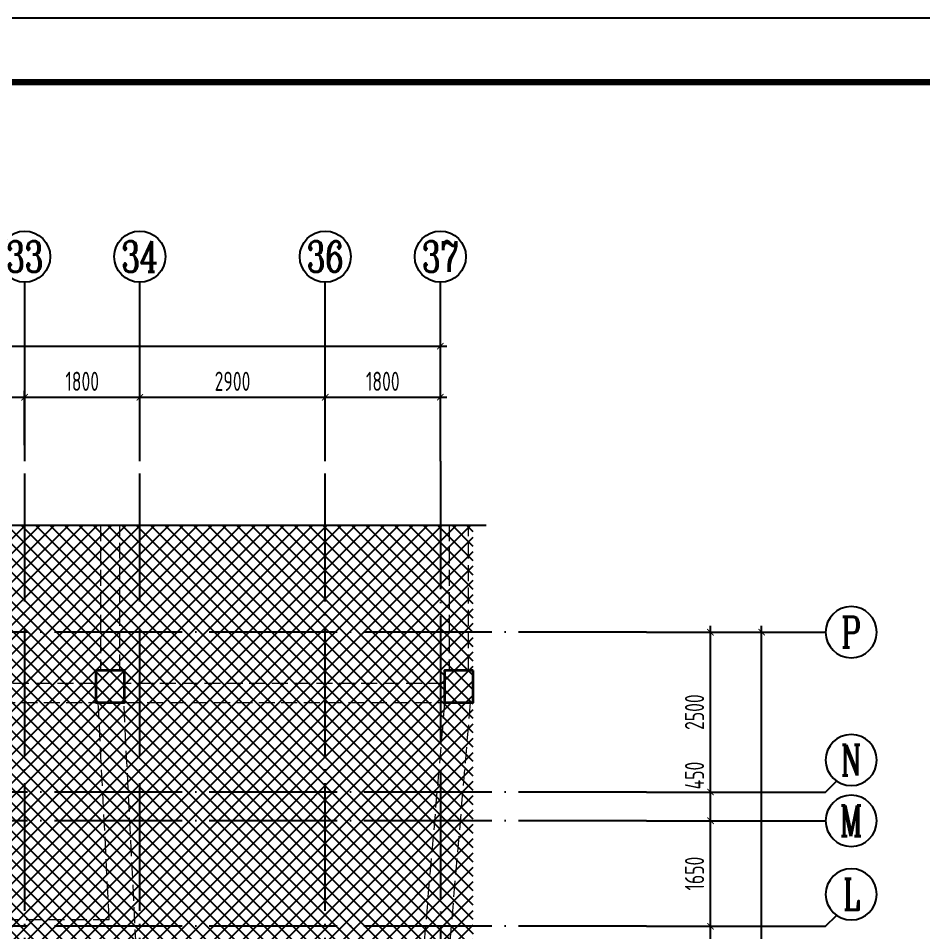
# Model space of a CAD drawing. Extents: x -668857 to 185752, y -270966 to 286822.
# Drawn here: x -162848 to -148691, y 211881 to 226182 of the extents above; entities that cross this region are included whole.
import ezdxf
from ezdxf.enums import TextEntityAlignment as Align

# ---------------------------------------------------------------- set-up
doc = ezdxf.new("R2010")
doc.units = 0
doc.header["$LTSCALE"] = 1000
doc.linetypes.add('DASH', pattern=[0.35, 0.25, -0.1])
doc.linetypes.add('DOTE', pattern=[2.42, 2, -0.2, 0.02, -0.2])
doc.layers.get('0').update_dxf_attribs({"linetype": 'CONTINUOUS'})
doc.layers.get('DEFPOINTS').update_dxf_attribs({"linetype": 'CONTINUOUS'})
for name, color, linetype in [('-TK', 7, 'CONTINUOUS'), ('A-AXIS', 1, 'CONTINUOUS'), ('A-DOTE', 10, 'DOTE'), ('AXIS_NUM', 7, 'CONTINUOUS'), ('S-B板填充', 251, 'CONTINUOUS'), ('S-L主梁线', 4, 'DASH'), ('S-Y一般标注', 3, 'CONTINUOUS'), ('S-Z柱实线', 6, 'CONTINUOUS'), ('THIN', 7, 'CONTINUOUS')]:
    doc.layers.add(name, color=color, linetype=linetype)
doc.styles.add('TSSD_Axis', font='complex.shx', dxfattribs={"width": 0.7, "bigfont": 'hztxt.shx'})
doc.styles.add('TSSD_DIMENSION', font='Tssdeng.shx', dxfattribs={"width": 0.7, "bigfont": 'tssdchn.shx'})
doc.dimstyles.new('TSSD_100_100', dxfattribs={"dimtxt": 300, "dimasz": 100, "dimexe": 100, "dimexo": 250, "dimgap": 100, "dimtad": 1, "dimdec": 0, "dimzin": 0, "dimdsep": 46, "dimtxsty": 'TSSD_DIMENSION', "dimblk": 'ARCHTICK', "dimcen": 0, "dimdle": 100, "dimclrt": 7, "dimadec": 0, "dimazin": 0, "dimtfac": 1, "dimtdec": 0, "dimtix": 1, "dimtmove": 2, "dimatfit": 3, "dimldrblk": 'ARCHTICK', "dimfxl": 1, "dimtolj": 1, "dimtzin": 0, "dimarcsym": 0})

# ---------------------------------------------------------------- blocks, each defined once
blk = doc.blocks.new('A1')
blk.add_lwpolyline([(0, 59400), (0, 0), (84100, 0), (84100, 59400)], close=True)
at = {"const_width": 100}
blk.add_lwpolyline([(2500, 58400), (2500, 1000), (83100, 1000), (83100, 58400)], close=True, dxfattribs=at)
blk = doc.blocks.new('ts_axno')
at = {"color": 0, "linetype": 'ByBlock', "lineweight": -2}
blk.add_circle((0, 0), 0.5, dxfattribs=at)
at = {"color": 0, "linetype": 'ByBlock', "lineweight": -2, "style": 'TSSD_Axis', "width": 0.7}
blk.add_attdef('A', text='', height=0.6, dxfattribs=at).set_placement((0, 0), align=Align.MIDDLE_CENTER)
blk = doc.blocks.new('_ArchTick')
at = {"color": 0, "linetype": 'ByBlock', "const_width": 0.15}
blk.add_lwpolyline([(-0.5, -0.5), (0.5, 0.5)], dxfattribs=at)
blk = doc.blocks.new('*D847')
at = {"layer": 'DEFPOINTS', "color": 0, "transparency": 16777216}
for p in [(-178274, 330468), (-179974, 329468), (-178274, 329468)]:
    blk.add_point(p, dxfattribs=at)
at = {"layer": 'S-Y一般标注', "color": 0, "lineweight": -2, "transparency": 16777216}
for p, q in [((-179974, 329718), (-179974, 330568)), ((-178274, 329718), (-178274, 330568)), ((-180074, 330468), (-178174, 330468))]:
    blk.add_line(p, q, dxfattribs=at)
at = {"layer": 'S-Y一般标注', "color": 0, "lineweight": -2, "transparency": 16777216, "xscale": 100, "yscale": 100, "zscale": 100, "rotation": 180}
blk.add_blockref('_ArchTick', (-179974, 330468), dxfattribs=at)
at = {"layer": 'S-Y一般标注', "color": 0, "lineweight": -2, "transparency": 16777216, "xscale": 100, "yscale": 100, "zscale": 100}
blk.add_blockref('_ArchTick', (-178274, 330468), dxfattribs=at)
at = {"layer": 'S-Y一般标注', "color": 7, "transparency": 16777216, "insert": (-179124, 330718), "char_height": 300, "attachment_point": 5, "style": 'TSSD_DIMENSION'}
blk.add_mtext('\\A1;1700', dxfattribs=at)
blk = doc.blocks.new('*D848')
at = {"layer": 'DEFPOINTS', "color": 0, "transparency": 16777216}
for p in [(-176474, 330468), (-178274, 329468), (-176474, 329468)]:
    blk.add_point(p, dxfattribs=at)
at = {"layer": 'S-Y一般标注', "color": 0, "lineweight": -2, "transparency": 16777216}
for p, q in [((-178274, 329718), (-178274, 330568)), ((-176474, 329718), (-176474, 330568)), ((-178374, 330468), (-176374, 330468))]:
    blk.add_line(p, q, dxfattribs=at)
at = {"layer": 'S-Y一般标注', "color": 0, "lineweight": -2, "transparency": 16777216, "xscale": 100, "yscale": 100, "zscale": 100, "rotation": 180}
blk.add_blockref('_ArchTick', (-178274, 330468), dxfattribs=at)
at = {"layer": 'S-Y一般标注', "color": 0, "lineweight": -2, "transparency": 16777216, "xscale": 100, "yscale": 100, "zscale": 100}
blk.add_blockref('_ArchTick', (-176474, 330468), dxfattribs=at)
at = {"layer": 'S-Y一般标注', "color": 7, "transparency": 16777216, "insert": (-177374, 330718), "char_height": 300, "attachment_point": 5, "style": 'TSSD_DIMENSION'}
blk.add_mtext('\\A1;1800', dxfattribs=at)
blk = doc.blocks.new('*D849')
at = {"layer": 'DEFPOINTS', "color": 0, "transparency": 16777216}
for p in [(-173574, 330468), (-176474, 329468), (-173574, 329468)]:
    blk.add_point(p, dxfattribs=at)
at = {"layer": 'S-Y一般标注', "color": 0, "lineweight": -2, "transparency": 16777216}
for p, q in [((-176474, 329718), (-176474, 330568)), ((-173574, 329718), (-173574, 330568)), ((-176574, 330468), (-173474, 330468))]:
    blk.add_line(p, q, dxfattribs=at)
at = {"layer": 'S-Y一般标注', "color": 0, "lineweight": -2, "transparency": 16777216, "xscale": 100, "yscale": 100, "zscale": 100, "rotation": 180}
blk.add_blockref('_ArchTick', (-176474, 330468), dxfattribs=at)
at = {"layer": 'S-Y一般标注', "color": 0, "lineweight": -2, "transparency": 16777216, "xscale": 100, "yscale": 100, "zscale": 100}
blk.add_blockref('_ArchTick', (-173574, 330468), dxfattribs=at)
at = {"layer": 'S-Y一般标注', "color": 7, "transparency": 16777216, "insert": (-175024, 330718), "char_height": 300, "attachment_point": 5, "style": 'TSSD_DIMENSION'}
blk.add_mtext('\\A1;2900', dxfattribs=at)
blk = doc.blocks.new('*D850')
at = {"layer": 'DEFPOINTS', "color": 0, "transparency": 16777216}
for p in [(-171774, 330468), (-173574, 329468), (-171774, 329468)]:
    blk.add_point(p, dxfattribs=at)
at = {"layer": 'S-Y一般标注', "color": 0, "lineweight": -2, "transparency": 16777216}
for p, q in [((-173574, 329718), (-173574, 330568)), ((-171774, 329718), (-171774, 330568)), ((-173674, 330468), (-171674, 330468))]:
    blk.add_line(p, q, dxfattribs=at)
at = {"layer": 'S-Y一般标注', "color": 0, "lineweight": -2, "transparency": 16777216, "xscale": 100, "yscale": 100, "zscale": 100, "rotation": 180}
blk.add_blockref('_ArchTick', (-173574, 330468), dxfattribs=at)
at = {"layer": 'S-Y一般标注', "color": 0, "lineweight": -2, "transparency": 16777216, "xscale": 100, "yscale": 100, "zscale": 100}
blk.add_blockref('_ArchTick', (-171774, 330468), dxfattribs=at)
at = {"layer": 'S-Y一般标注', "color": 7, "transparency": 16777216, "insert": (-172674, 330718), "char_height": 300, "attachment_point": 5, "style": 'TSSD_DIMENSION'}
blk.add_mtext('\\A1;1800', dxfattribs=at)
blk = doc.blocks.new('*D851')
at = {"layer": 'DEFPOINTS', "color": 0, "transparency": 16777216}
for p in [(-171774, 331268), (-221774, 329468), (-171774, 329468)]:
    blk.add_point(p, dxfattribs=at)
at = {"layer": 'S-Y一般标注', "color": 0, "lineweight": -2, "transparency": 16777216}
for p, q in [((-221774, 329718), (-221774, 331368)), ((-171774, 329718), (-171774, 331368)), ((-221874, 331268), (-171674, 331268))]:
    blk.add_line(p, q, dxfattribs=at)
at = {"layer": 'S-Y一般标注', "color": 0, "lineweight": -2, "transparency": 16777216, "xscale": 100, "yscale": 100, "zscale": 100, "rotation": 180}
blk.add_blockref('_ArchTick', (-221774, 331268), dxfattribs=at)
at = {"layer": 'S-Y一般标注', "color": 0, "lineweight": -2, "transparency": 16777216, "xscale": 100, "yscale": 100, "zscale": 100}
blk.add_blockref('_ArchTick', (-171774, 331268), dxfattribs=at)
at = {"layer": 'S-Y一般标注', "color": 7, "transparency": 16777216, "insert": (-196774, 331518), "char_height": 300, "attachment_point": 5, "style": 'TSSD_DIMENSION'}
blk.add_mtext('\\A1;50000', dxfattribs=at)
blk = doc.blocks.new('*D891')
at = {"layer": 'DEFPOINTS', "color": 0, "transparency": 16777216}
for p in [(-168550, 326794), (-166750, 326794), (-168550, 311294)]:
    blk.add_point(p, dxfattribs=at)
at = {"layer": 'S-Y一般标注', "color": 0, "lineweight": -2, "transparency": 16777216}
for p, q in [((-168300, 326794), (-166650, 326794)), ((-166750, 311194), (-166750, 326894)), ((-168300, 311294), (-166650, 311294))]:
    blk.add_line(p, q, dxfattribs=at)
at = {"layer": 'S-Y一般标注', "color": 0, "lineweight": -2, "transparency": 16777216, "xscale": 100, "yscale": 100, "zscale": 100}
for p, rotation in [((-166750, 326794), 90), ((-166750, 311294), 270)]:
    blk.add_blockref('_ArchTick', p, dxfattribs=dict(at, rotation=rotation))
at = {"layer": 'S-Y一般标注', "color": 7, "transparency": 16777216, "insert": (-167000, 319044), "char_height": 300, "attachment_point": 5, "rotation": 90, "style": 'TSSD_DIMENSION'}
blk.add_mtext('\\A1;15500', dxfattribs=at)
blk = doc.blocks.new('*D892')
at = {"layer": 'DEFPOINTS', "color": 0, "transparency": 16777216}
for p in [(-168550, 322194), (-167550, 322194), (-168550, 321394)]:
    blk.add_point(p, dxfattribs=at)
at = {"layer": 'S-Y一般标注', "color": 0, "lineweight": -2, "transparency": 16777216}
for p, q in [((-167550, 321294), (-167550, 322294)), ((-168300, 322194), (-167450, 322194)), ((-168300, 321394), (-167450, 321394))]:
    blk.add_line(p, q, dxfattribs=at)
at = {"layer": 'S-Y一般标注', "color": 0, "lineweight": -2, "transparency": 16777216, "xscale": 100, "yscale": 100, "zscale": 100}
for p, rotation in [((-167550, 322194), 90), ((-167550, 321394), 270)]:
    blk.add_blockref('_ArchTick', p, dxfattribs=dict(at, rotation=rotation))
at = {"layer": 'S-Y一般标注', "color": 7, "transparency": 16777216, "insert": (-167800, 321794), "char_height": 300, "attachment_point": 5, "rotation": 90, "style": 'TSSD_DIMENSION'}
blk.add_mtext('\\A1;800', dxfattribs=at)
blk = doc.blocks.new('*D893')
at = {"layer": 'DEFPOINTS', "color": 0, "transparency": 16777216}
for p in [(-168550, 324294), (-167550, 324294), (-168550, 323844)]:
    blk.add_point(p, dxfattribs=at)
at = {"layer": 'S-Y一般标注', "color": 0, "lineweight": -2, "transparency": 16777216}
for p, q in [((-167550, 323744), (-167550, 324394)), ((-168300, 324294), (-167450, 324294)), ((-168300, 323844), (-167450, 323844))]:
    blk.add_line(p, q, dxfattribs=at)
at = {"layer": 'S-Y一般标注', "color": 0, "lineweight": -2, "transparency": 16777216, "xscale": 100, "yscale": 100, "zscale": 100}
for p, rotation in [((-167550, 324294), 90), ((-167550, 323844), 270)]:
    blk.add_blockref('_ArchTick', p, dxfattribs=dict(at, rotation=rotation))
at = {"layer": 'S-Y一般标注', "color": 7, "transparency": 16777216, "insert": (-167800, 324552), "char_height": 300, "attachment_point": 5, "rotation": 90, "style": 'TSSD_DIMENSION'}
blk.add_mtext('\\A1;450', dxfattribs=at)
blk = doc.blocks.new('*D894')
at = {"layer": 'DEFPOINTS', "color": 0, "transparency": 16777216}
for p in [(-168550, 326794), (-167550, 326794), (-168550, 324294)]:
    blk.add_point(p, dxfattribs=at)
at = {"layer": 'S-Y一般标注', "color": 0, "lineweight": -2, "transparency": 16777216}
for p, q in [((-168300, 326794), (-167450, 326794)), ((-167550, 324194), (-167550, 326894)), ((-168300, 324294), (-167450, 324294))]:
    blk.add_line(p, q, dxfattribs=at)
at = {"layer": 'S-Y一般标注', "color": 0, "lineweight": -2, "transparency": 16777216, "xscale": 100, "yscale": 100, "zscale": 100}
for p, rotation in [((-167550, 326794), 90), ((-167550, 324294), 270)]:
    blk.add_blockref('_ArchTick', p, dxfattribs=dict(at, rotation=rotation))
at = {"layer": 'S-Y一般标注', "color": 7, "transparency": 16777216, "insert": (-167800, 325544), "char_height": 300, "attachment_point": 5, "rotation": 90, "style": 'TSSD_DIMENSION'}
blk.add_mtext('\\A1;2500', dxfattribs=at)
blk = doc.blocks.new('*D897')
at = {"layer": 'DEFPOINTS', "color": 0, "transparency": 16777216}
for p in [(-168550, 323844), (-167550, 323844), (-168550, 322194)]:
    blk.add_point(p, dxfattribs=at)
at = {"layer": 'S-Y一般标注', "color": 0, "lineweight": -2, "transparency": 16777216}
for p, q in [((-167550, 322094), (-167550, 323944)), ((-168300, 323844), (-167450, 323844)), ((-168300, 322194), (-167450, 322194))]:
    blk.add_line(p, q, dxfattribs=at)
at = {"layer": 'S-Y一般标注', "color": 0, "lineweight": -2, "transparency": 16777216, "xscale": 100, "yscale": 100, "zscale": 100}
for p, rotation in [((-167550, 323844), 90), ((-167550, 322194), 270)]:
    blk.add_blockref('_ArchTick', p, dxfattribs=dict(at, rotation=rotation))
at = {"layer": 'S-Y一般标注', "color": 7, "transparency": 16777216, "insert": (-167800, 323019), "char_height": 300, "attachment_point": 5, "rotation": 90, "style": 'TSSD_DIMENSION'}
blk.add_mtext('\\A1;1650', dxfattribs=at)
blk = doc.blocks.new('20210825.01395608')
at = {"layer": 'A-AXIS'}
for p, q in [((127098.7, -233739.7), (127098.7, -230939.7)), ((128898.7, -233739.7), (128898.7, -230939.7)), ((131798.7, -233739.7), (131798.7, -230939.7)), ((133598.7, -233739.7), (133598.7, -230939.7)), ((136822.6, -236413.2), (139622.6, -236413.2)), ((139622.6, -238913.2), (139794.2, -238741.6)), ((136822.6, -238913.2), (139622.6, -238913.2)), ((136822.6, -239363.2), (139622.6, -239363.2)), ((139622.6, -241013.2), (139794.2, -240841.6)), ((136822.6, -241013.2), (139622.6, -241013.2))]:
    blk.add_line(p, q, dxfattribs=at)
at = {"layer": 'A-DOTE'}
for p, q in [((127098.7, -245613.2), (127098.7, -233739.7)), ((128898.7, -245613.2), (128898.7, -233739.7)), ((131798.7, -245613.2), (131798.7, -233739.7)), ((133598.7, -233739.7), (133598.7, -255388.1)), ((136822.6, -236413.2), (82598.7, -236413.2)), ((136822.6, -238913.2), (82598.7, -238913.2)), ((136822.6, -239363.2), (82598.7, -239363.2)), ((136822.6, -241013.2), (82598.7, -241013.2))]:
    blk.add_line(p, q, dxfattribs=at)
at = {"layer": 'A-AXIS'}
ref = blk.add_blockref('ts_axno', (127098.7, -230539.7), dxfattribs=dict(at, xscale=800, yscale=800, zscale=800))
ref.add_attrib('20', '33', dxfattribs={"layer": 'AXIS_NUM', "height": 480, "style": 'TSSD_Axis', "width": 0.7}).set_placement((127098.7, -230539.7), align=Align.MIDDLE_CENTER)
ref = blk.add_blockref('ts_axno', (128898.7, -230539.7), dxfattribs=dict(at, xscale=800, yscale=800, zscale=800))
ref.add_attrib('21', '34', dxfattribs={"layer": 'AXIS_NUM', "height": 480, "style": 'TSSD_Axis', "width": 0.7}).set_placement((128898.7, -230539.7), align=Align.MIDDLE_CENTER)
ref = blk.add_blockref('ts_axno', (131798.7, -230539.7), dxfattribs=dict(at, xscale=800, yscale=800, zscale=800))
ref.add_attrib('22', '36', dxfattribs={"layer": 'AXIS_NUM', "height": 480, "style": 'TSSD_Axis', "width": 0.7}).set_placement((131798.7, -230539.7), align=Align.MIDDLE_CENTER)
ref = blk.add_blockref('ts_axno', (133598.7, -230539.7), dxfattribs=dict(at, xscale=800, yscale=800, zscale=800))
ref.add_attrib('23', '37', dxfattribs={"layer": 'AXIS_NUM', "height": 480, "style": 'TSSD_Axis', "width": 0.7}).set_placement((133598.7, -230539.7), align=Align.MIDDLE_CENTER)
ref = blk.add_blockref('ts_axno', (140022.6, -236413.2), dxfattribs=dict(at, xscale=-800, yscale=800, zscale=800))
ref.add_attrib('G', 'P', dxfattribs={"layer": 'AXIS_NUM', "height": 480, "style": 'TSSD_Axis', "width": 0.7}).set_placement((140022.6, -236413.2), align=Align.MIDDLE_CENTER)
ref = blk.add_blockref('ts_axno', (140022.6, -238413.2), dxfattribs=dict(at, xscale=-800, yscale=800, zscale=800))
ref.add_attrib('G', 'N', dxfattribs={"layer": 'AXIS_NUM', "height": 480, "style": 'TSSD_Axis', "width": 0.7}).set_placement((140022.6, -238413.2), align=Align.MIDDLE_CENTER)
ref = blk.add_blockref('ts_axno', (140022.6, -239363.2), dxfattribs=dict(at, xscale=-800, yscale=800, zscale=800, rotation=359.9999999999997))
ref.add_attrib('G', 'M', dxfattribs={"layer": 'AXIS_NUM', "height": 480, "rotation": 360, "style": 'TSSD_Axis', "width": 0.7}).set_placement((140022.6, -239363.2), align=Align.MIDDLE_CENTER)
ref = blk.add_blockref('ts_axno', (140022.6, -240513.2), dxfattribs=dict(at, xscale=-800, yscale=800, zscale=800))
ref.add_attrib('G', 'L', dxfattribs={"layer": 'AXIS_NUM', "height": 480, "style": 'TSSD_Axis', "width": 0.7}).set_placement((140022.6, -240513.2), align=Align.MIDDLE_CENTER)
at = {"layer": 'S-Y一般标注'}
for base, p1, p2, picture, middle in [((133598.7, -231939.7), (83598.7, -233739.7), (133598.7, -233739.7), '*D851', (108598.7, -231689.7)), ((127098.7, -232739.7), (125398.7, -233739.7), (127098.7, -233739.7), '*D847', (126248.7, -232489.7)), ((128898.7, -232739.7), (127098.7, -233739.7), (128898.7, -233739.7), '*D848', (127998.7, -232489.7)), ((131798.7, -232739.7), (128898.7, -233739.7), (131798.7, -233739.7), '*D849', (130348.7, -232489.7)), ((133598.7, -232739.7), (131798.7, -233739.7), (133598.7, -233739.7), '*D850', (132698.7, -232489.7))]:
    dim = blk.add_linear_dim(base=base, p1=p1, p2=p2, dimstyle='TSSD_100_100', dxfattribs=at)
    dim.commit()
    dim.dimension.update_dxf_attribs({"geometry": picture, "text_midpoint": middle, "insert": (305372.3, -563207.3)})
for base, p1, p2, picture, middle in [((138622.6, -236413.2), (136822.6, -251913.2), (136822.6, -236413.2), '*D891', (138372.6, -244163.2)), ((137822.6, -236413.2), (136822.6, -238913.2), (136822.6, -236413.2), '*D894', (137572.6, -237663.2)), ((137822.6, -239363.2), (136822.6, -241013.2), (136822.6, -239363.2), '*D897', (137572.6, -240188.2)), ((137822.6, -241013.2), (136822.6, -241813.2), (136822.6, -241013.2), '*D892', (137572.6, -241413.2))]:
    dim = blk.add_linear_dim(base=base, p1=p1, p2=p2, angle=90, dimstyle='TSSD_100_100', dxfattribs=at)
    dim.commit()
    dim.dimension.update_dxf_attribs({"geometry": picture, "text_midpoint": middle, "insert": (305372.3, -563207.3)})
dim = blk.add_linear_dim(base=(137822.6, -238913.2), p1=(136822.6, -239363.2), p2=(136822.6, -238913.2), angle=90, dimstyle='TSSD_100_100', dxfattribs=at)
dim.commit()
dim.dimension.update_dxf_attribs({"geometry": '*D893', "text_midpoint": (137572.6, -238655.2), "dimtype": 128, "insert": (305372.3, -563207.3)})

msp = doc.modelspace()

# ---------------------------------------------------------------- hatches: boundary and pattern name
at = {"layer": 'S-B板填充'}
h = msp.add_hatch(dxfattribs=at)
h.set_pattern_fill('HOLE_MATETIEL', color=252, scale=50, style=0)
h.set_pattern_definition([(45, (0, 0), (-112.2532, 112.2532), []), (135, (0, 0), (-112.2532, -112.2532), [])])
h.paths.add_polyline_path([(-154023.99, 210280.89), (-155735.28, 210280.89), (-155735.28, 218254.45), (-195047.9, 218254.45), (-195047.9, 215480.89), (-192247.9, 215480.89), (-192247.9, 212080.89), (-189347.9, 212080.89), (-189347.9, 209680.89), (-187896.18, 209680.89), (-187847.9, 210280.89), (-174647.9, 210280.89), (-174647.9, 209680.89), (-173147.9, 209680.89), (-173147.9, 212080.89), (-170247.9, 212080.89), (-170247.9, 213680.89), (-170497.9, 213680.89), (-170497.9, 214180.89), (-166447.9, 214180.89), (-166447.9, 212080.89), (-164347.9, 212080.89), (-164347.9, 209680.89), (-162847.9, 209680.89), (-162847.9, 210280.89), (-156147.9, 210280.89), (-156147.9, 203280.89), (-155847.9, 203280.89), (-155847.9, 202777.89), (-165447.9, 202780.89), (-165447.9, 201580.89), (-172047.9, 201580.89), (-172047.9, 202780.89), (-190447.9, 202780.89), (-190447.9, 201580.89), (-197047.9, 201580.89), (-197047.9, 202780.89), (-206147.9, 202780.89), (-206147.9, 198606.02), (-202285.28, 198606.02), (-185785.28, 198606.02), (-185785.28, 198606.02), (-154026.3, 198606.02)])

# ---------------------------------------------------------------- linework, layer by layer
at = {"layer": 'S-L主梁线', "linetype": 'DASH', "lineweight": 18}
for p, q in [((-161560.28, 218254.45), (-161560.28, 215980.89)), ((-161260.28, 215980.89), (-161260.28, 218254.45)), ((-156110.28, 218254.45), (-156110.28, 215980.89)), ((-155810.28, 215980.89), (-155810.28, 218254.45)), ((-161635.28, 215780.89), (-164647.91, 215780.89)), ((-156185.28, 215780.89), (-161185.28, 215780.89)), ((-164547.91, 215480.89), (-161635.28, 215480.89)), ((-161426.51, 212080.89), (-161597.93, 215480.89)), ((-160935.25, 210280.89), (-161197.42, 215480.89)), ((-161185.28, 215480.89), (-156185.28, 215480.89)), ((-156182.4, 215480.89), (-156627.25, 210280.89)), ((-155780.94, 215480.89), (-156225.78, 210280.89)), ((-161426.51, 212080.89), (-164347.9, 212080.89))]:
    msp.add_line(p, q, dxfattribs=at)
at = {"layer": 'S-Z柱实线', "color": 2, "lineweight": 35}
for points in [[(-161185.28, 215980.89), (-161635.28, 215980.89), (-161635.28, 215480.89), (-161185.28, 215480.89)], [(-155735.28, 215980.89), (-156185.28, 215980.89), (-156185.28, 215480.89), (-155735.28, 215480.89)]]:
    msp.add_lwpolyline(points, close=True, dxfattribs=at)
at = {"layer": 'THIN'}
msp.add_lwpolyline([(-195627.9, 218254.45), (-175709.09, 218254.45), (-175639.09, 218474.45), (-175519.09, 218034.45), (-175449.09, 218254.45), (-155530.28, 218254.45)], dxfattribs=at)

# ---------------------------------------------------------------- block references
at = {"layer": '-TK'}
msp.add_blockref('A1', (-219837.15, 166782.28), dxfattribs=at)
at = {"layer": 'A-DOTE'}
msp.add_blockref('20210825.01395608', (-289846.6, 452994.14), dxfattribs=at)

doc.saveas('drawing.dxf')
